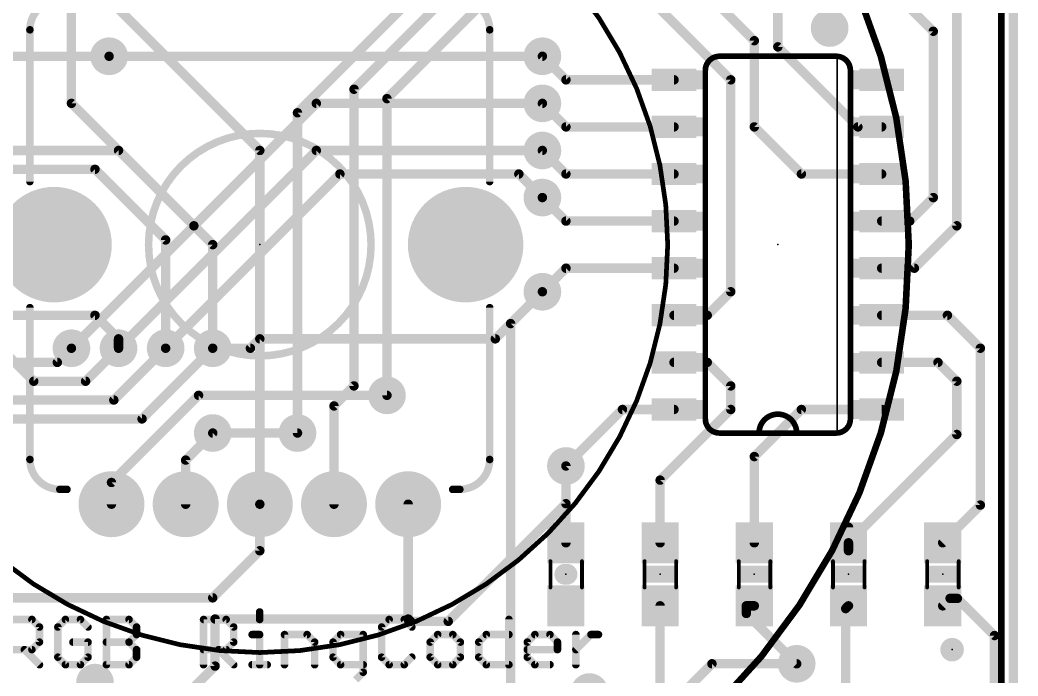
# Model space of a CAD drawing. Extents: x -24 to 84, y -14 to 41.
# Drawn here: x 13.85 to 40.77, y 4.88 to 22.57 of the extents above; entities that cross this region are included whole.
import ezdxf

# ---------------------------------------------------------------- set-up
doc = ezdxf.new("R2010")
doc.units = 0
for name, color, linetype in [('1', 12, 'CONTINUOUS'), ('16', 132, 'CONTINUOUS'), ('17', 110, 'CONTINUOUS'), ('18', 110, 'CONTINUOUS'), ('20', 53, 'CONTINUOUS'), ('21', 41, 'CONTINUOUS'), ('22', 40, 'CONTINUOUS'), ('23', 53, 'CONTINUOUS'), ('24', 53, 'CONTINUOUS'), ('51', 53, 'CONTINUOUS')]:
    doc.layers.add(name, color=color, linetype=linetype)

# ---------------------------------------------------------------- blocks, each defined once
blk = doc.blocks.new('RECT')
blk.add_solid([(-0.5, -0.5), (0.5, -0.5), (-0.5, 0.5), (0.5, 0.5)])
blk = doc.blocks.new('PIE')
at = {"const_width": 0.5}
blk.add_lwpolyline([(0, -0.25, 1), (0, 0.25, 1), (0, -0.25)], format="xyb", dxfattribs=at)
blk = doc.blocks.new('ROUNDP')
at = {"const_width": 0.5}
blk.add_lwpolyline([(0, -0.25, 1), (0, 0.25, 1), (0, -0.25)], format="xyb", dxfattribs=at)
blk = doc.blocks.new('ROUNDV')
at = {"const_width": 0.5}
blk.add_lwpolyline([(0, -0.25, 1), (0, 0.25, 1), (0, -0.25)], format="xyb", dxfattribs=at)

msp = doc.modelspace()

# ---------------------------------------------------------------- linework, layer by layer
at = {"layer": '1', "const_width": 0.254}
for points in [[(40.64, 0), (40.64, 40.64)], [(23.749, 20.447), (27.94, 24.638)], [(29.337, 24.638), (33.02, 20.955)], [(33.655, 22.01), (31.115, 24.55)], [(38.481, 22.264), (36.195, 24.55)], [(39.116, 17.018), (39.116, 24.169)], [(34.29, 21.844), (34.29, 23.915)], [(22.86, 20.701), (25.4, 23.241)], [(20.32, 19.05), (16.51, 22.86)], [(21.336, 20.066), (24.257, 22.987)], [(38.481, 17.78), (38.481, 22.264)], [(33.655, 19.685), (33.655, 22.01)], [(36.449, 19.685), (34.29, 21.844)], [(13.081, 21.59), (16.256, 21.59)], [(27.94, 21.59), (28.575, 20.955)], [(28.575, 20.955), (31.49, 20.955)], [(33.02, 20.955), (33.02, 15.24)], [(22.86, 12.7), (22.86, 20.701)], [(23.749, 12.446), (23.749, 20.447)], [(21.336, 11.43), (21.336, 20.066)], [(27.94, 20.32), (28.575, 19.685)], [(28.575, 19.685), (31.49, 19.685)], [(33.655, 19.685), (34.925, 18.415)], [(37.09, 19.685), (36.449, 19.685)], [(11.811, 19.05), (16.51, 19.05)], [(16.51, 19.05), (19.05, 16.51)], [(20.32, 9.51), (20.32, 19.05)], [(27.94, 19.05), (28.575, 18.415)], [(12.7, 18.542), (15.875, 18.542)], [(15.875, 18.542), (17.78, 16.637)], [(28.575, 18.415), (31.49, 18.415)], [(34.925, 18.415), (37.09, 18.415)], [(27.94, 17.78), (28.575, 17.145)], [(37.846, 17.145), (38.481, 17.78)], [(28.575, 17.145), (31.49, 17.145)], [(37.09, 17.145), (37.846, 17.145)], [(37.973, 15.875), (39.116, 17.018)], [(17.78, 16.637), (17.78, 13.716)], [(19.05, 16.51), (19.05, 13.716)], [(27.94, 15.24), (28.575, 15.875)], [(28.575, 15.875), (31.49, 15.875)], [(37.09, 15.875), (37.973, 15.875)], [(27.0819, 14.3819), (27.94, 15.24)], [(32.385, 14.605), (33.02, 15.24)], [(9.15, 14.605), (15.875, 14.605)], [(15.875, 14.605), (16.51, 13.97)], [(31.49, 14.605), (32.385, 14.605)], [(38.862, 14.605), (37.09, 14.605)], [(38.862, 14.605), (39.751, 13.716)], [(27.0819, 2.54), (27.0819, 14.3819)], [(16.51, 13.97), (16.51, 13.716)], [(14.859, 13.335), (15.24, 13.716)], [(39.751, 13.716), (39.751, 9.486)], [(11.43, 13.335), (14.859, 13.335)], [(32.385, 13.335), (31.49, 13.335)], [(33.02, 12.7), (32.385, 13.335)], [(38.608, 13.335), (37.09, 13.335)], [(38.608, 13.335), (39.116, 12.827)], [(39.116, 12.827), (39.116, 11.391)], [(22.32, 12.16), (22.86, 12.7)], [(33.02, 12.065), (33.02, 12.7)], [(22.32, 9.51), (22.32, 12.16)], [(30.099, 12.065), (28.575, 10.541)], [(31.49, 12.065), (30.099, 12.065)], [(31.115, 10.16), (33.02, 12.065)], [(34.925, 12.065), (33.655, 10.795)], [(37.09, 12.065), (34.925, 12.065)], [(18.32, 10.7), (19.05, 11.43)], [(39.116, 11.391), (36.195, 8.47)], [(18.32, 9.51), (18.32, 10.7)], [(33.655, 10.795), (33.655, 8.47)], [(28.575, 10.541), (28.575, 8.47)], [(31.115, 8.47), (31.115, 10.16)], [(20.32, 9.51), (20.32, 8.255)], [(39.751, 9.486), (38.735, 8.47)], [(36.195, 8.89), (36.195, 8.47)], [(20.32, 8.255), (19.05, 6.985)], [(36.195, 8.47), (36.195, 8.255)], [(19.05, 6.985), (12.915, 6.985)], [(38.935, 6.97), (38.735, 6.77)], [(39.131, 6.97), (38.935, 6.97)], [(40.132, 5.969), (39.131, 6.97)], [(31.115, 4.445), (31.115, 6.77)], [(33.655, 6.77), (33.44, 6.77)], [(33.44, 6.77), (33.44, 6.565)], [(36.12, 6.695), (36.195, 6.77)], [(36.12, 3.76), (36.12, 6.695)], [(33.44, 6.565), (34.798, 5.207)], [(40.132, 2.286), (40.132, 5.969)]]:
    msp.add_lwpolyline(points, dxfattribs=at)
at = {"layer": '1', "const_width": 0.127}
for points in [[(38.5445, 22.264, 1), (38.4175, 22.264)], [(38.4361, 22.2191, 1), (38.5259, 22.3089)], [(33.7185, 22.01, 1), (33.5915, 22.01)], [(33.6101, 21.9651, 1), (33.6999, 22.0549)], [(34.3349, 21.8889, 1), (34.2451, 21.7991)], [(34.2265, 21.844, 1), (34.3535, 21.844)], [(16.256, 21.5265, 1), (16.256, 21.6535)], [(27.9849, 21.6349, 1), (27.8951, 21.5451)], [(28.575, 21.0185, 1), (28.575, 20.8915)], [(28.5301, 20.9101, 1), (28.6199, 20.9999)], [(31.49, 20.8915, 1), (31.49, 21.0185)], [(33.0835, 20.955, 1), (32.9565, 20.955)], [(32.9751, 20.9101, 1), (33.0649, 20.9999)], [(22.9235, 20.701, 1), (22.7965, 20.701)], [(22.8151, 20.7459, 1), (22.9049, 20.6561)], [(23.8125, 20.447, 1), (23.6855, 20.447)], [(23.7041, 20.4919, 1), (23.7939, 20.4021)], [(21.3995, 20.066, 1), (21.2725, 20.066)], [(27.9849, 20.3649, 1), (27.8951, 20.2751)], [(21.2911, 20.1109, 1), (21.3809, 20.0211)], [(28.575, 19.7485, 1), (28.575, 19.6215)], [(28.5301, 19.6401, 1), (28.6199, 19.7299)], [(31.49, 19.6215, 1), (31.49, 19.7485)], [(33.6999, 19.7299, 1), (33.6101, 19.6401)], [(33.5915, 19.685, 1), (33.7185, 19.685)], [(36.449, 19.7485, 1), (36.449, 19.6215)], [(36.4041, 19.6401, 1), (36.4939, 19.7299)], [(37.09, 19.6215, 1), (37.09, 19.7485)], [(16.5549, 19.0949, 1), (16.4651, 19.0051)], [(16.51, 18.9865, 1), (16.51, 19.1135)], [(20.3835, 19.05, 1), (20.2565, 19.05)], [(20.2751, 19.0051, 1), (20.3649, 19.0949)], [(27.9849, 19.0949, 1), (27.8951, 19.0051)], [(15.9199, 18.5869, 1), (15.8301, 18.4971)], [(15.875, 18.4785, 1), (15.875, 18.6055)], [(28.575, 18.4785, 1), (28.575, 18.3515)], [(28.5301, 18.3701, 1), (28.6199, 18.4599)], [(31.49, 18.3515, 1), (31.49, 18.4785)], [(34.925, 18.4785, 1), (34.925, 18.3515)], [(34.8801, 18.3701, 1), (34.9699, 18.4599)], [(37.09, 18.3515, 1), (37.09, 18.4785)], [(27.9849, 17.8249, 1), (27.8951, 17.7351)], [(38.4175, 17.78, 1), (38.5445, 17.78)], [(38.5259, 17.7351, 1), (38.4361, 17.8249)], [(28.575, 17.2085, 1), (28.575, 17.0815)], [(28.5301, 17.1001, 1), (28.6199, 17.1899)], [(31.49, 17.0815, 1), (31.49, 17.2085)], [(37.09, 17.2085, 1), (37.09, 17.0815)], [(37.8011, 17.1899, 1), (37.8909, 17.1001)], [(37.846, 17.0815, 1), (37.846, 17.2085)], [(39.0525, 17.018, 1), (39.1795, 17.018)], [(39.1609, 16.9731, 1), (39.0711, 17.0629)], [(17.8435, 16.637, 1), (17.7165, 16.637)], [(17.7351, 16.5921, 1), (17.8249, 16.6819)], [(19.1135, 16.51, 1), (18.9865, 16.51)], [(19.0051, 16.4651, 1), (19.0949, 16.5549)], [(28.575, 15.9385, 1), (28.575, 15.8115)], [(28.6199, 15.8301, 1), (28.5301, 15.9199)], [(31.49, 15.8115, 1), (31.49, 15.9385)], [(37.09, 15.9385, 1), (37.09, 15.8115)], [(37.9281, 15.9199, 1), (38.0179, 15.8301)], [(37.973, 15.8115, 1), (37.973, 15.9385)], [(27.8951, 15.2849, 1), (27.9849, 15.1951)], [(27.9849, 15.1951, 1), (27.8951, 15.2849)], [(33.0649, 15.1951, 1), (32.9751, 15.2849)], [(32.9565, 15.24, 1), (33.0835, 15.24)], [(15.9199, 14.6499, 1), (15.8301, 14.5601)], [(15.875, 14.5415, 1), (15.875, 14.6685)], [(31.49, 14.6685, 1), (31.49, 14.5415)], [(32.3401, 14.6499, 1), (32.4299, 14.5601)], [(32.385, 14.5415, 1), (32.385, 14.6685)], [(37.09, 14.6685, 1), (37.09, 14.5415)], [(38.9069, 14.6499, 1), (38.8171, 14.5601)], [(38.862, 14.5415, 1), (38.862, 14.6685)], [(27.1454, 14.3819, 1), (27.0184, 14.3819)], [(27.037, 14.4268, 1), (27.1268, 14.337)], [(16.5735, 13.97, 1), (16.4465, 13.97)], [(16.4651, 13.9251, 1), (16.5549, 14.0149)], [(15.2849, 13.6711, 1), (15.1951, 13.7609)], [(16.4465, 13.716, 1), (16.5735, 13.716)], [(17.7165, 13.716, 1), (17.8435, 13.716)], [(18.9865, 13.716, 1), (19.1135, 13.716)], [(39.8145, 13.716, 1), (39.6875, 13.716)], [(39.7061, 13.6711, 1), (39.7959, 13.7609)], [(14.859, 13.2715, 1), (14.859, 13.3985)], [(31.49, 13.3985, 1), (31.49, 13.2715)], [(32.4299, 13.3799, 1), (32.3401, 13.2901)], [(32.385, 13.2715, 1), (32.385, 13.3985)], [(37.09, 13.3985, 1), (37.09, 13.2715)], [(38.6529, 13.3799, 1), (38.5631, 13.2901)], [(38.608, 13.2715, 1), (38.608, 13.3985)], [(14.8141, 13.3799, 1), (14.9039, 13.2901)], [(39.1795, 12.827, 1), (39.0525, 12.827)], [(39.0711, 12.7821, 1), (39.1609, 12.8719)], [(22.7965, 12.7, 1), (22.9235, 12.7)], [(22.9049, 12.6551, 1), (22.8151, 12.7449)], [(33.0835, 12.7, 1), (32.9565, 12.7)], [(32.9751, 12.6551, 1), (33.0649, 12.7449)], [(23.6855, 12.446, 1), (23.8125, 12.446)], [(22.3835, 12.16, 1), (22.2565, 12.16)], [(22.2751, 12.2049, 1), (22.3649, 12.1151)], [(30.099, 12.1285, 1), (30.099, 12.0015)], [(30.1439, 12.0201, 1), (30.0541, 12.1099)], [(31.49, 12.0015, 1), (31.49, 12.1285)], [(32.9565, 12.065, 1), (33.0835, 12.065)], [(33.0649, 12.0201, 1), (32.9751, 12.1099)], [(34.925, 12.1285, 1), (34.925, 12.0015)], [(34.9699, 12.0201, 1), (34.8801, 12.1099)], [(37.09, 12.0015, 1), (37.09, 12.1285)], [(19.0949, 11.3851, 1), (19.0051, 11.4749)], [(21.2725, 11.43, 1), (21.3995, 11.43)], [(39.0525, 11.391, 1), (39.1795, 11.391)], [(39.1609, 11.3461, 1), (39.0711, 11.4359)], [(18.3835, 10.7, 1), (18.2565, 10.7)], [(18.2751, 10.7449, 1), (18.3649, 10.6551)], [(33.7185, 10.795, 1), (33.5915, 10.795)], [(33.6101, 10.8399, 1), (33.6999, 10.7501)], [(28.6385, 10.541, 1), (28.5115, 10.541)], [(28.5301, 10.5859, 1), (28.6199, 10.4961)], [(31.1785, 10.16, 1), (31.0515, 10.16)], [(31.0701, 10.2049, 1), (31.1599, 10.1151)], [(18.2565, 9.51, 1), (18.3835, 9.51)], [(20.3835, 9.51, 1), (20.2565, 9.51)], [(20.2565, 9.51, 1), (20.3835, 9.51)], [(22.2565, 9.51, 1), (22.3835, 9.51)], [(39.6875, 9.486, 1), (39.8145, 9.486)], [(39.7959, 9.4411, 1), (39.7061, 9.5309)], [(36.2585, 8.89, 1), (36.1315, 8.89)], [(20.3649, 8.2101, 1), (20.2751, 8.2999)], [(28.5115, 8.47, 1), (28.6385, 8.47)], [(31.0515, 8.47, 1), (31.1785, 8.47)], [(33.5915, 8.47, 1), (33.7185, 8.47)], [(36.2585, 8.47, 1), (36.1315, 8.47)], [(36.1501, 8.5149, 1), (36.2399, 8.4251)], [(36.1315, 8.47, 1), (36.2585, 8.47)], [(38.6901, 8.5149, 1), (38.7799, 8.4251)], [(20.2565, 8.255, 1), (20.3835, 8.255)], [(36.1315, 8.255, 1), (36.2585, 8.255)], [(19.0051, 7.0299, 1), (19.0949, 6.9401)], [(19.05, 6.9215, 1), (19.05, 7.0485)], [(38.935, 7.0335, 1), (38.935, 6.9065)], [(38.9799, 6.9251, 1), (38.8901, 7.0149)], [(39.1759, 7.0149, 1), (39.0861, 6.9251)], [(39.131, 6.9065, 1), (39.131, 7.0335)], [(31.1785, 6.77, 1), (31.0515, 6.77)], [(33.44, 6.8335, 1), (33.44, 6.7065)], [(33.5035, 6.77, 1), (33.3765, 6.77)], [(33.655, 6.7065, 1), (33.655, 6.8335)], [(36.1835, 6.695, 1), (36.0565, 6.695)], [(36.0751, 6.7399, 1), (36.1649, 6.6501)], [(36.2399, 6.7251, 1), (36.1501, 6.8149)], [(38.6901, 6.8149, 1), (38.7799, 6.7251)], [(33.4849, 6.6099, 1), (33.3951, 6.5201)], [(33.3765, 6.565, 1), (33.5035, 6.565)], [(40.1955, 5.969, 1), (40.0685, 5.969)], [(40.0871, 5.9241, 1), (40.1769, 6.0139)], [(34.7531, 5.1621, 1), (34.8429, 5.2519)]]:
    msp.add_lwpolyline(points, format="xyb", dxfattribs=at)
at = {"layer": '16', "const_width": 0.254}
for points in [[(40.64, 0), (40.64, 40.64)], [(15.24, 20.32), (15.24, 39.37)], [(16.256, 21.59), (27.94, 21.59)], [(18.542, 17.018), (15.24, 20.32)], [(18.542, 17.018), (21.844, 20.32)], [(21.844, 20.32), (27.94, 20.32)], [(16.51, 13.716), (21.844, 19.05)], [(21.844, 19.05), (27.94, 19.05)], [(17.78, 13.716), (22.479, 18.415)], [(22.479, 18.415), (27.305, 18.415)], [(27.305, 18.415), (27.94, 17.78)], [(15.24, 13.716), (18.542, 17.018)], [(26.67, 13.97), (27.94, 15.24)], [(12.7, 14.351), (14.224, 12.827)], [(20.066, 13.716), (20.32, 13.97)], [(20.32, 13.97), (26.67, 13.97)], [(16.51, 13.716), (15.621, 12.827)], [(17.78, 13.716), (16.383, 12.319)], [(19.05, 13.716), (17.145, 11.811)], [(19.05, 13.716), (20.066, 13.716)], [(14.224, 12.827), (15.621, 12.827)], [(13.335, 12.319), (16.383, 12.319)], [(16.32, 10.097), (18.669, 12.446)], [(18.669, 12.446), (23.749, 12.446)], [(17.145, 11.811), (12.827, 11.811)], [(19.05, 11.43), (21.336, 11.43)], [(28.575, 9.525), (28.575, 10.541)], [(16.32, 9.51), (16.32, 10.097)], [(24.32, 6.414), (24.32, 9.51)], [(25.4, 6.35), (28.575, 9.525)], [(24.32, 6.414), (19.114, 6.414)], [(19.114, 6.414), (19.114, 5.144)], [(24.384, 6.35), (24.32, 6.414)], [(24.384, 6.35), (25.4, 6.35)], [(19.114, 5.144), (17.78, 3.81)], [(32.512, 5.207), (31.75, 4.445)], [(34.798, 5.207), (32.512, 5.207)]]:
    msp.add_lwpolyline(points, dxfattribs=at)
at = {"layer": '16', "const_width": 0.127}
for points in [[(16.256, 21.6535, 1), (16.256, 21.5265)], [(27.94, 21.5265, 1), (27.94, 21.6535)], [(15.2849, 20.3649, 1), (15.1951, 20.2751)], [(15.1765, 20.32, 1), (15.3035, 20.32)], [(21.844, 20.3835, 1), (21.844, 20.2565)], [(21.8889, 20.2751, 1), (21.7991, 20.3649)], [(27.94, 20.2565, 1), (27.94, 20.3835)], [(21.844, 19.1135, 1), (21.844, 18.9865)], [(21.8889, 19.0051, 1), (21.7991, 19.0949)], [(27.94, 18.9865, 1), (27.94, 19.1135)], [(22.479, 18.4785, 1), (22.479, 18.3515)], [(22.5239, 18.3701, 1), (22.4341, 18.4599)], [(27.3499, 18.4599, 1), (27.2601, 18.3701)], [(27.305, 18.3515, 1), (27.305, 18.4785)], [(27.8951, 17.7351, 1), (27.9849, 17.8249)], [(18.4971, 17.0629, 1), (18.5869, 16.9731)], [(18.5869, 16.9731, 1), (18.4971, 17.0629)], [(18.4971, 16.9731, 1), (18.5869, 17.0629)], [(27.9849, 15.1951, 1), (27.8951, 15.2849)], [(20.32, 14.0335, 1), (20.32, 13.9065)], [(20.3649, 13.9251, 1), (20.2751, 14.0149)], [(26.6251, 14.0149, 1), (26.7149, 13.9251)], [(26.67, 13.9065, 1), (26.67, 14.0335)], [(15.1951, 13.7609, 1), (15.2849, 13.6711)], [(16.4651, 13.7609, 1), (16.5549, 13.6711)], [(16.5549, 13.6711, 1), (16.4651, 13.7609)], [(17.7351, 13.7609, 1), (17.8249, 13.6711)], [(17.8249, 13.6711, 1), (17.7351, 13.7609)], [(19.05, 13.7795, 1), (19.05, 13.6525)], [(19.0949, 13.6711, 1), (19.0051, 13.7609)], [(20.0211, 13.7609, 1), (20.1109, 13.6711)], [(20.066, 13.6525, 1), (20.066, 13.7795)], [(14.224, 12.8905, 1), (14.224, 12.7635)], [(14.1791, 12.7821, 1), (14.2689, 12.8719)], [(15.5761, 12.8719, 1), (15.6659, 12.7821)], [(15.621, 12.7635, 1), (15.621, 12.8905)], [(16.3381, 12.3639, 1), (16.4279, 12.2741)], [(16.383, 12.2555, 1), (16.383, 12.3825)], [(18.669, 12.5095, 1), (18.669, 12.3825)], [(18.7139, 12.4011, 1), (18.6241, 12.4909)], [(23.749, 12.3825, 1), (23.749, 12.5095)], [(17.1001, 11.8559, 1), (17.1899, 11.7661)], [(17.145, 11.7475, 1), (17.145, 11.8745)], [(19.05, 11.4935, 1), (19.05, 11.3665)], [(21.336, 11.3665, 1), (21.336, 11.4935)], [(28.6385, 10.541, 1), (28.5115, 10.541)], [(16.3835, 10.097, 1), (16.2565, 10.097)], [(16.2751, 10.1419, 1), (16.3649, 10.0521)], [(16.2565, 9.51, 1), (16.3835, 9.51)], [(24.3835, 9.51, 1), (24.2565, 9.51)], [(28.5115, 9.525, 1), (28.6385, 9.525)], [(28.6199, 9.4801, 1), (28.5301, 9.5699)], [(19.114, 6.4775, 1), (19.114, 6.3505)], [(19.1775, 6.414, 1), (19.0505, 6.414)], [(24.3649, 6.4589, 1), (24.2751, 6.3691)], [(24.2565, 6.414, 1), (24.3835, 6.414)], [(24.32, 6.3505, 1), (24.32, 6.4775)], [(24.384, 6.4135, 1), (24.384, 6.2865)], [(25.4, 6.2865, 1), (25.4, 6.4135)], [(24.3391, 6.3051, 1), (24.4289, 6.3949)], [(25.3551, 6.3949, 1), (25.4449, 6.3051)], [(19.0505, 5.144, 1), (19.1775, 5.144)], [(19.1589, 5.0991, 1), (19.0691, 5.1889)], [(32.512, 5.2705, 1), (32.512, 5.1435)], [(32.5569, 5.1621, 1), (32.4671, 5.2519)], [(34.798, 5.1435, 1), (34.798, 5.2705)]]:
    msp.add_lwpolyline(points, format="xyb", dxfattribs=at)
at = {"layer": '20', "const_width": 0.2032}
msp.add_lwpolyline([(40.64, 0), (40.64, 40.64)], dxfattribs=at)
at = {"layer": '21'}
for points, const_width in [([(32.7152, 21.59, 0.4142), (32.3342, 21.209)], 0.1524), ([(32.7152, 21.6281, 1), (32.7152, 21.5519)], 0.0762), ([(32.7152, 21.5519, 1), (32.7152, 21.6281)], 0.0762), ([(36.2458, 21.209, 0.4142), (35.8648, 21.59)], 0.1524), ([(35.8648, 21.6281, 1), (35.8648, 21.5519)], 0.0762), ([(35.8648, 21.5519, 1), (35.8648, 21.6281)], 0.0762), ([(35.9029, 21.59, 1), (35.8775, 21.59)], 0.0254), ([(32.3723, 21.209, 1), (32.2961, 21.209)], 0.0762), ([(36.2839, 21.209, 1), (36.2077, 21.209)], 0.0762), ([(32.2961, 21.209, 1), (32.3723, 21.209)], 0.0762), ([(36.2077, 21.209, 1), (36.2839, 21.209)], 0.0762), ([(32.3342, 11.811, 0.4142), (32.7152, 11.43)], 0.1524), ([(32.3723, 11.811, 1), (32.2961, 11.811)], 0.0762), ([(32.2961, 11.811, 1), (32.3723, 11.811)], 0.0762), ([(34.798, 11.43, 1), (33.782, 11.43)], 0.1524), ([(35.8648, 11.43, 0.4142), (36.2458, 11.811)], 0.1524), ([(36.2839, 11.811, 1), (36.2077, 11.811)], 0.0762), ([(36.2077, 11.811, 1), (36.2839, 11.811)], 0.0762), ([(32.7152, 11.4681, 1), (32.7152, 11.3919)], 0.0762), ([(32.7152, 11.3919, 1), (32.7152, 11.4681)], 0.0762), ([(33.782, 11.4681, 1), (33.782, 11.3919)], 0.0762), ([(33.7439, 11.43, 1), (33.8201, 11.43)], 0.0762), ([(33.782, 11.3919, 1), (33.782, 11.4681)], 0.0762), ([(34.798, 11.4681, 1), (34.798, 11.3919)], 0.0762), ([(34.7599, 11.43, 1), (34.8361, 11.43)], 0.0762), ([(34.798, 11.3919, 1), (34.798, 11.4681)], 0.0762), ([(35.8648, 11.4681, 1), (35.8648, 11.3919)], 0.0762), ([(35.8648, 11.3919, 1), (35.8648, 11.4681)], 0.0762), ([(35.8775, 11.43, 1), (35.9029, 11.43)], 0.0254), ([(28.5445, 7.7597, 1), (28.5445, 7.4803)], 0.2794), ([(28.6055, 7.4803, 1), (28.6055, 7.7597)], 0.2794), ([(14.2096, 6.4378, 1), (14.1378, 6.3659)], 0.1016), ([(14.1737, 6.351, 1), (14.1737, 6.4526)], 0.1016), ([(15.0767, 6.4526, 1), (15.0767, 6.351)], 0.1016), ([(15.1126, 6.3659, 1), (15.0408, 6.4378)], 0.1016), ([(15.5194, 6.4378, 1), (15.4475, 6.3659)], 0.1016), ([(15.4834, 6.351, 1), (15.4834, 6.4526)], 0.1016), ([(16.2339, 6.4018, 1), (16.1323, 6.4018)], 0.1016), ([(16.1831, 6.4526, 1), (16.1831, 6.351)], 0.1016), ([(16.8291, 6.4378, 1), (16.7572, 6.3659)], 0.1016), ([(16.7932, 6.351, 1), (16.7932, 6.4526)], 0.1016), ([(18.8533, 6.4018, 1), (18.7517, 6.4018)], 0.1016), ([(18.8025, 6.4526, 1), (18.8025, 6.351)], 0.1016), ([(19.4485, 6.4378, 1), (19.3767, 6.3659)], 0.1016), ([(19.4126, 6.351, 1), (19.4126, 6.4526)], 0.1016), ([(20.3664, 6.6052, 1), (20.2648, 6.6052)], 0.1016), ([(23.8082, 6.4526, 1), (23.8082, 6.351)], 0.1016), ([(23.8441, 6.3659, 1), (23.7723, 6.4378)], 0.1016), ([(24.2509, 6.4378, 1), (24.179, 6.3659)], 0.1016), ([(24.2149, 6.351, 1), (24.2149, 6.4526)], 0.1016), ([(27.0886, 6.4018, 1), (26.987, 6.4018)], 0.1016), ([(14.4279, 6.1985, 1), (14.3263, 6.1985)], 0.1016), ([(14.3412, 6.1625, 1), (14.413, 6.2344)], 0.1016), ([(14.9241, 6.1985, 1), (14.8225, 6.1985)], 0.1016), ([(14.8374, 6.2344, 1), (14.9092, 6.1625)], 0.1016), ([(15.6509, 6.1625, 1), (15.7227, 6.2344)], 0.1016), ([(17.0473, 6.1985, 1), (16.9457, 6.1985)], 0.1016), ([(16.9606, 6.1625, 1), (17.0325, 6.2344)], 0.1016), ([(19.6668, 6.1985, 1), (19.5652, 6.1985)], 0.1016), ([(19.5801, 6.1625, 1), (19.6519, 6.2344)], 0.1016), ([(20.2648, 6.4018, 1), (20.3664, 6.4018)], 0.1016), ([(23.6556, 6.1985, 1), (23.554, 6.1985)], 0.1016), ([(23.5689, 6.2344, 1), (23.6407, 6.1625)], 0.1016), ([(24.3824, 6.1625, 1), (24.4542, 6.2344)], 0.1016), ([(16.9457, 5.9951, 1), (17.0473, 5.9951)], 0.1016), ([(17.0325, 5.9592, 1), (16.9606, 6.031)], 0.1016), ([(20.1122, 6.0459, 1), (20.1122, 5.9443)], 0.1016), ([(20.3664, 5.9951, 1), (20.2648, 5.9951)], 0.1016), ([(20.3156, 5.9443, 1), (20.3156, 6.0459)], 0.1016), ([(21.0362, 5.9951, 1), (20.9346, 5.9951)], 0.1016), ([(20.9854, 6.0459, 1), (20.9854, 5.9443)], 0.1016), ([(21.6314, 6.031, 1), (21.5596, 5.9592)], 0.1016), ([(21.5955, 5.9443, 1), (21.5955, 6.0459)], 0.1016), ([(22.4985, 6.0459, 1), (22.4985, 5.9443)], 0.1016), ([(22.5344, 5.9592, 1), (22.4626, 6.031)], 0.1016), ([(23.1594, 5.9951, 1), (23.0578, 5.9951)], 0.1016), ([(23.1086, 5.9443, 1), (23.1086, 6.0459)], 0.1016), ([(25.1179, 6.0459, 1), (25.1179, 5.9443)], 0.1016), ([(25.1538, 5.9592, 1), (25.082, 6.031)], 0.1016), ([(25.5606, 6.031, 1), (25.4887, 5.9592)], 0.1016), ([(25.5247, 5.9443, 1), (25.5247, 6.0459)], 0.1016), ([(26.4276, 6.0459, 1), (26.4276, 5.9443)], 0.1016), ([(26.4636, 5.9592, 1), (26.3917, 6.031)], 0.1016), ([(27.0378, 5.9443, 1), (27.0378, 6.0459)], 0.1016), ([(27.7374, 6.0459, 1), (27.7374, 5.9443)], 0.1016), ([(27.7733, 5.9592, 1), (27.7015, 6.031)], 0.1016), ([(28.18, 6.031, 1), (28.1082, 5.9592)], 0.1016), ([(28.1441, 5.9443, 1), (28.1441, 6.0459)], 0.1016), ([(28.8945, 5.9951, 1), (28.7929, 5.9951)], 0.1016), ([(29.2505, 6.0459, 1), (29.2505, 5.9443)], 0.1016), ([(29.2864, 5.9592, 1), (29.2146, 6.031)], 0.1016), ([(29.4538, 5.9443, 1), (29.4538, 6.0459)], 0.1016), ([(14.0063, 5.6243, 1), (13.9344, 5.5524)], 0.1016), ([(14.1378, 5.6243, 1), (14.2096, 5.5524)], 0.1016), ([(14.1737, 5.5375, 1), (14.1737, 5.6391)], 0.1016), ([(14.3263, 5.7917, 1), (14.4279, 5.7917)], 0.1016), ([(14.413, 5.7558, 1), (14.3412, 5.8276)], 0.1016), ([(15.2801, 5.8425, 1), (15.2801, 5.7409)], 0.1016), ([(15.7376, 5.7917, 1), (15.636, 5.7917)], 0.1016), ([(15.6868, 5.7409, 1), (15.6868, 5.8425)], 0.1016), ([(16.1831, 5.8425, 1), (16.1831, 5.7409)], 0.1016), ([(16.8291, 5.8276, 1), (16.7572, 5.7558)], 0.1016), ([(16.7572, 5.8276, 1), (16.8291, 5.7558)], 0.1016), ([(16.7932, 5.7409, 1), (16.7932, 5.8425)], 0.1016), ([(17.0473, 5.5883, 1), (16.9457, 5.5883)], 0.1016), ([(16.9606, 5.5524, 1), (17.0325, 5.6243)], 0.1016), ([(18.8025, 5.6391, 1), (18.8025, 5.5375)], 0.1016), ([(19.2452, 5.6243, 1), (19.1733, 5.5524)], 0.1016), ([(19.3767, 5.6243, 1), (19.4485, 5.5524)], 0.1016), ([(19.4126, 5.5375, 1), (19.4126, 5.6391)], 0.1016), ([(19.5652, 5.7917, 1), (19.6668, 5.7917)], 0.1016), ([(19.6519, 5.7558, 1), (19.5801, 5.8276)], 0.1016), ([(21.8497, 5.7917, 1), (21.7481, 5.7917)], 0.1016), ([(21.7629, 5.7558, 1), (21.8348, 5.8276)], 0.1016), ([(22.3459, 5.7917, 1), (22.2443, 5.7917)], 0.1016), ([(22.2592, 5.8276, 1), (22.331, 5.7558)], 0.1016), ([(24.8786, 5.8276, 1), (24.9505, 5.7558)], 0.1016), ([(24.9654, 5.7917, 1), (24.8638, 5.7917)], 0.1016), ([(25.7788, 5.7917, 1), (25.6772, 5.7917)], 0.1016), ([(25.6921, 5.7558, 1), (25.764, 5.8276)], 0.1016), ([(26.2751, 5.7917, 1), (26.1735, 5.7917)], 0.1016), ([(26.1884, 5.8276, 1), (26.2602, 5.7558)], 0.1016), ([(27.5848, 5.7917, 1), (27.4832, 5.7917)], 0.1016), ([(27.4981, 5.8276, 1), (27.5699, 5.7558)], 0.1016), ([(27.534, 5.6391, 1), (27.534, 5.5375)], 0.1016), ([(28.3983, 5.7917, 1), (28.2967, 5.7917)], 0.1016), ([(28.3116, 5.7558, 1), (28.3834, 5.8276)], 0.1016), ([(28.3475, 5.5375, 1), (28.3475, 5.6391)], 0.1016), ([(28.8078, 5.6243, 1), (28.8796, 5.5524)], 0.1016), ([(14.9092, 5.4209, 1), (14.8374, 5.3491)], 0.1016), ([(14.8225, 5.385, 1), (14.9241, 5.385)], 0.1016), ([(15.636, 5.385, 1), (15.7376, 5.385)], 0.1016), ([(15.7227, 5.3491, 1), (15.6509, 5.4209)], 0.1016), ([(16.9457, 5.385, 1), (17.0473, 5.385)], 0.1016), ([(17.0325, 5.3491, 1), (16.9606, 5.4209)], 0.1016), ([(22.331, 5.4209, 1), (22.2592, 5.3491)], 0.1016), ([(22.2443, 5.385, 1), (22.3459, 5.385)], 0.1016), ([(23.6407, 5.4209, 1), (23.5689, 5.3491)], 0.1016), ([(23.554, 5.385, 1), (23.6556, 5.385)], 0.1016), ([(24.4542, 5.3491, 1), (24.3824, 5.4209)], 0.1016), ([(24.9505, 5.4209, 1), (24.8786, 5.3491)], 0.1016), ([(24.8638, 5.385, 1), (24.9654, 5.385)], 0.1016), ([(25.6772, 5.385, 1), (25.7788, 5.385)], 0.1016), ([(25.764, 5.3491, 1), (25.6921, 5.4209)], 0.1016), ([(26.2602, 5.4209, 1), (26.1884, 5.3491)], 0.1016), ([(26.1735, 5.385, 1), (26.2751, 5.385)], 0.1016), ([(27.5699, 5.4209, 1), (27.4981, 5.3491)], 0.1016), ([(27.4832, 5.385, 1), (27.5848, 5.385)], 0.1016), ([(28.2967, 5.5883, 1), (28.3983, 5.5883)], 0.1016), ([(14.3412, 5.1457, 1), (14.413, 5.2175)], 0.1016), ([(15.0767, 5.2324, 1), (15.0767, 5.1308)], 0.1016), ([(15.0408, 5.1457, 1), (15.1126, 5.2175)], 0.1016), ([(15.4475, 5.2175, 1), (15.5194, 5.1457)], 0.1016), ([(15.4834, 5.1308, 1), (15.4834, 5.2324)], 0.1016), ([(16.1831, 5.2324, 1), (16.1831, 5.1308)], 0.1016), ([(16.1323, 5.1816, 1), (16.2339, 5.1816)], 0.1016), ([(16.7572, 5.2175, 1), (16.8291, 5.1457)], 0.1016), ([(16.7932, 5.1308, 1), (16.7932, 5.2324)], 0.1016), ([(18.7517, 5.1816, 1), (18.8533, 5.1816)], 0.1016), ([(19.5801, 5.1457, 1), (19.6519, 5.2175)], 0.1016), ([(20.1122, 5.2324, 1), (20.1122, 5.1308)], 0.1016), ([(20.2648, 5.1816, 1), (20.3664, 5.1816)], 0.1016), ([(20.519, 5.1308, 1), (20.519, 5.2324)], 0.1016), ([(20.9346, 5.1816, 1), (21.0362, 5.1816)], 0.1016), ([(21.7481, 5.1816, 1), (21.8497, 5.1816)], 0.1016), ([(22.4985, 5.2324, 1), (22.4985, 5.1308)], 0.1016), ([(22.4626, 5.1457, 1), (22.5344, 5.2175)], 0.1016), ([(23.1086, 5.1308, 1), (23.1086, 5.2324)], 0.1016), ([(23.8082, 5.2324, 1), (23.8082, 5.1308)], 0.1016), ([(23.7723, 5.1457, 1), (23.8441, 5.2175)], 0.1016), ([(24.179, 5.2175, 1), (24.2509, 5.1457)], 0.1016), ([(24.2149, 5.1308, 1), (24.2149, 5.2324)], 0.1016), ([(25.1179, 5.2324, 1), (25.1179, 5.1308)], 0.1016), ([(25.082, 5.1457, 1), (25.1538, 5.2175)], 0.1016), ([(25.4887, 5.2175, 1), (25.5606, 5.1457)], 0.1016), ([(25.5247, 5.1308, 1), (25.5247, 5.2324)], 0.1016), ([(26.4276, 5.2324, 1), (26.4276, 5.1308)], 0.1016), ([(26.3917, 5.1457, 1), (26.4636, 5.2175)], 0.1016), ([(26.987, 5.1816, 1), (27.0886, 5.1816)], 0.1016), ([(27.0378, 5.1308, 1), (27.0378, 5.2324)], 0.1016), ([(27.7374, 5.2324, 1), (27.7374, 5.1308)], 0.1016), ([(27.7015, 5.1457, 1), (27.7733, 5.2175)], 0.1016), ([(28.1441, 5.1308, 1), (28.1441, 5.2324)], 0.1016), ([(28.7929, 5.1816, 1), (28.8945, 5.1816)], 0.1016), ([(23.0578, 4.9782, 1), (23.1594, 4.9782)], 0.1016), ([(23.1445, 4.9423, 1), (23.0727, 5.0141)], 0.1016)]:
    msp.add_lwpolyline(points, format="xyb", dxfattribs=dict(at, const_width=const_width))
for points, const_width in [([(35.8648, 21.59), (32.7152, 21.59)], 0.1524), ([(35.8902, 11.43), (35.8902, 21.59)], 0.0508), ([(32.3342, 21.209), (32.3342, 11.811)], 0.1524), ([(36.2458, 11.811), (36.2458, 21.209)], 0.1524), ([(32.7152, 11.43), (33.782, 11.43)], 0.1524), ([(33.782, 11.43), (34.798, 11.43)], 0.1524), ([(34.798, 11.43), (35.8648, 11.43)], 0.1524), ([(28.6055, 7.62), (28.5445, 7.62)], 0.5588), ([(13.5636, 6.4018), (14.1737, 6.4018)], 0.2032), ([(14.1737, 6.4018), (14.3771, 6.1985)], 0.2032), ([(15.0767, 6.4018), (14.8733, 6.1985)], 0.2032), ([(15.4834, 6.4018), (15.0767, 6.4018)], 0.2032), ([(15.6868, 6.1985), (15.4834, 6.4018)], 0.2032), ([(16.1831, 5.1816), (16.1831, 6.4018)], 0.2032), ([(16.1831, 6.4018), (16.7932, 6.4018)], 0.2032), ([(16.7932, 6.4018), (16.9965, 6.1985)], 0.2032), ([(18.8025, 5.1816), (18.8025, 6.4018)], 0.2032), ([(18.8025, 6.4018), (19.4126, 6.4018)], 0.2032), ([(19.4126, 6.4018), (19.616, 6.1985)], 0.2032), ([(20.3156, 6.6052), (20.3156, 6.4018)], 0.2032), ([(23.8082, 6.4018), (23.6048, 6.1985)], 0.2032), ([(24.2149, 6.4018), (23.8082, 6.4018)], 0.2032), ([(24.4183, 6.1985), (24.2149, 6.4018)], 0.2032), ([(27.0378, 6.4018), (27.0378, 5.1816)], 0.2032), ([(14.3771, 6.1985), (14.3771, 5.7917)], 0.2032), ([(14.8733, 6.1985), (14.8733, 5.385)], 0.2032), ([(16.9965, 6.1985), (16.9965, 5.9951)], 0.2032), ([(19.616, 6.1985), (19.616, 5.7917)], 0.2032), ([(23.6048, 6.1985), (23.6048, 5.385)], 0.2032), ([(16.9965, 5.9951), (16.7932, 5.7917)], 0.2032), ([(20.1122, 5.9951), (20.3156, 5.9951)], 0.2032), ([(20.3156, 5.9951), (20.3156, 5.1816)], 0.2032), ([(20.9854, 5.1816), (20.9854, 5.9951)], 0.2032), ([(20.9854, 5.9951), (21.5955, 5.9951)], 0.2032), ([(21.5955, 5.9951), (21.7989, 5.7917)], 0.2032), ([(22.4985, 5.9951), (22.2951, 5.7917)], 0.2032), ([(23.1086, 5.9951), (22.4985, 5.9951)], 0.2032), ([(23.1086, 4.9782), (23.1086, 5.9951)], 0.2032), ([(25.1179, 5.9951), (24.9146, 5.7917)], 0.2032), ([(25.5247, 5.9951), (25.1179, 5.9951)], 0.2032), ([(25.728, 5.7917), (25.5247, 5.9951)], 0.2032), ([(26.2243, 5.7917), (26.4276, 5.9951)], 0.2032), ([(26.4276, 5.9951), (27.0378, 5.9951)], 0.2032), ([(27.534, 5.7917), (27.7374, 5.9951)], 0.2032), ([(27.7374, 5.9951), (28.1441, 5.9951)], 0.2032), ([(28.1441, 5.9951), (28.3475, 5.7917)], 0.2032), ([(28.8437, 5.1816), (28.8437, 5.9951)], 0.2032), ([(28.8437, 5.5883), (29.2505, 5.9951)], 0.2032), ([(29.2505, 5.9951), (29.4538, 5.9951)], 0.2032), ([(14.1737, 5.5883), (13.5636, 5.5883)], 0.2032), ([(13.9703, 5.5883), (14.3771, 5.1816)], 0.2032), ([(14.3771, 5.7917), (14.1737, 5.5883)], 0.2032), ([(15.6868, 5.7917), (15.2801, 5.7917)], 0.2032), ([(15.6868, 5.385), (15.6868, 5.7917)], 0.2032), ([(16.1831, 5.7917), (16.7932, 5.7917)], 0.2032), ([(16.7932, 5.7917), (16.9965, 5.5883)], 0.2032), ([(16.9965, 5.5883), (16.9965, 5.385)], 0.2032), ([(19.4126, 5.5883), (18.8025, 5.5883)], 0.2032), ([(19.2092, 5.5883), (19.616, 5.1816)], 0.2032), ([(19.616, 5.7917), (19.4126, 5.5883)], 0.2032), ([(21.7989, 5.7917), (21.7989, 5.1816)], 0.2032), ([(22.2951, 5.7917), (22.2951, 5.385)], 0.2032), ([(24.9146, 5.7917), (24.9146, 5.385)], 0.2032), ([(25.728, 5.385), (25.728, 5.7917)], 0.2032), ([(26.2243, 5.385), (26.2243, 5.7917)], 0.2032), ([(27.534, 5.385), (27.534, 5.7917)], 0.2032), ([(28.3475, 5.5883), (27.534, 5.5883)], 0.2032), ([(28.3475, 5.7917), (28.3475, 5.5883)], 0.2032), ([(14.8733, 5.385), (15.0767, 5.1816)], 0.2032), ([(15.4834, 5.1816), (15.6868, 5.385)], 0.2032), ([(16.9965, 5.385), (16.7932, 5.1816)], 0.2032), ([(22.2951, 5.385), (22.4985, 5.1816)], 0.2032), ([(23.6048, 5.385), (23.8082, 5.1816)], 0.2032), ([(24.2149, 5.1816), (24.4183, 5.385)], 0.2032), ([(24.9146, 5.385), (25.1179, 5.1816)], 0.2032), ([(25.5247, 5.1816), (25.728, 5.385)], 0.2032), ([(26.4276, 5.1816), (26.2243, 5.385)], 0.2032), ([(27.7374, 5.1816), (27.534, 5.385)], 0.2032), ([(15.0767, 5.1816), (15.4834, 5.1816)], 0.2032), ([(16.7932, 5.1816), (16.1831, 5.1816)], 0.2032), ([(20.1122, 5.1816), (20.519, 5.1816)], 0.2032), ([(22.4985, 5.1816), (23.1086, 5.1816)], 0.2032), ([(23.8082, 5.1816), (24.2149, 5.1816)], 0.2032), ([(25.1179, 5.1816), (25.5247, 5.1816)], 0.2032), ([(27.0378, 5.1816), (26.4276, 5.1816)], 0.2032), ([(28.1441, 5.1816), (27.7374, 5.1816)], 0.2032), ([(22.9052, 4.7749), (23.1086, 4.9782)], 0.2032)]:
    msp.add_lwpolyline(points, dxfattribs=dict(at, const_width=const_width))
at = {"layer": '22'}
for points, const_width in [([(20.32, -0.99, 1), (20.32, 34.01, 1), (20.32, -0.99)], 0.1778), ([(20.32, 5.51, 1), (20.32, 27.51, 1), (20.32, 5.51)], 0.127), ([(14.9262, 23.11, 0.4142), (14.12, 22.3038)], 0.2032), ([(26.52, 22.3038, 0.4142), (25.7138, 23.11)], 0.2032), ([(14.1708, 22.3038, 1), (14.0692, 22.3038)], 0.1016), ([(14.0692, 22.3038, 1), (14.1708, 22.3038)], 0.1016), ([(26.5708, 22.3038, 1), (26.4692, 22.3038)], 0.1016), ([(26.4692, 22.3038, 1), (26.5708, 22.3038)], 0.1016), ([(20.32, 13.51, 1), (20.32, 19.51, 1), (20.32, 13.51)], 0.2032), ([(14.0692, 18.21, 1), (14.1708, 18.21)], 0.1016), ([(26.4692, 18.21, 1), (26.5708, 18.21)], 0.1016), ([(14.1708, 14.81, 1), (14.0692, 14.81)], 0.1016), ([(26.5708, 14.81, 1), (26.4692, 14.81)], 0.1016), ([(14.12, 10.7162, 0.4142), (14.9262, 9.91)], 0.2032), ([(14.1708, 10.7162, 1), (14.0692, 10.7162)], 0.1016), ([(14.0692, 10.7162, 1), (14.1708, 10.7162)], 0.1016), ([(25.7138, 9.91, 0.4142), (26.52, 10.7162)], 0.2032), ([(26.5708, 10.7162, 1), (26.4692, 10.7162)], 0.1016), ([(26.4692, 10.7162, 1), (26.5708, 10.7162)], 0.1016), ([(14.9262, 9.9608, 1), (14.9262, 9.8592)], 0.1016), ([(14.9262, 9.8592, 1), (14.9262, 9.9608)], 0.1016), ([(15.12, 9.8592, 1), (15.12, 9.9608)], 0.1016), ([(25.52, 9.9608, 1), (25.52, 9.8592)], 0.1016), ([(25.7138, 9.9608, 1), (25.7138, 9.8592)], 0.1016), ([(25.7138, 9.8592, 1), (25.7138, 9.9608)], 0.1016)]:
    msp.add_lwpolyline(points, format="xyb", dxfattribs=dict(at, const_width=const_width))
for points, const_width in [([(40.32, 29.51), (40.32, 3.51)], 0.1778), ([(14.12, 18.21), (14.12, 22.3038)], 0.2032), ([(26.52, 18.21), (26.52, 22.3038)], 0.2032), ([(14.12, 14.81), (14.12, 10.7162)], 0.2032), ([(26.52, 14.81), (26.52, 10.7162)], 0.2032), ([(14.9262, 9.91), (15.12, 9.91)], 0.2032), ([(25.7138, 9.91), (25.52, 9.91)], 0.2032)]:
    msp.add_lwpolyline(points, dxfattribs=dict(at, const_width=const_width))
at = {"layer": '23'}
for p in [(34.29, 16.51), (28.575, 7.62), (31.115, 7.62), (33.655, 7.62), (36.195, 7.62), (38.735, 7.62), (38.989, 5.588)]:
    msp.add_point(p, dxfattribs=at)
at = {"layer": '24'}
msp.add_point((20.32, 16.51), dxfattribs=at)
msp.add_point((20.32, 16.51), dxfattribs=at)
at = {"layer": '51', "const_width": 0.1016}
for points in [[(28.156, 7.976), (28.156, 7.264)], [(29.007, 7.976), (29.007, 7.264)], [(30.696, 7.976), (30.696, 7.264)], [(31.547, 7.976), (31.547, 7.264)], [(33.236, 7.976), (33.236, 7.264)], [(34.087, 7.976), (34.087, 7.264)], [(35.776, 7.976), (35.776, 7.264)], [(36.627, 7.976), (36.627, 7.264)], [(38.316, 7.976), (38.316, 7.264)], [(39.167, 7.976), (39.167, 7.264)]]:
    msp.add_lwpolyline(points, dxfattribs=at)
at = {"layer": '51', "const_width": 0.0508}
for points in [[(28.1814, 7.976, 1), (28.1306, 7.976)], [(29.0324, 7.976, 1), (28.9816, 7.976)], [(30.7214, 7.976, 1), (30.6706, 7.976)], [(31.5724, 7.976, 1), (31.5216, 7.976)], [(33.2614, 7.976, 1), (33.2106, 7.976)], [(34.1124, 7.976, 1), (34.0616, 7.976)], [(35.8014, 7.976, 1), (35.7506, 7.976)], [(36.6524, 7.976, 1), (36.6016, 7.976)], [(38.3414, 7.976, 1), (38.2906, 7.976)], [(39.1924, 7.976, 1), (39.1416, 7.976)], [(28.1306, 7.264, 1), (28.1814, 7.264)], [(28.9816, 7.264, 1), (29.0324, 7.264)], [(30.6706, 7.264, 1), (30.7214, 7.264)], [(31.5216, 7.264, 1), (31.5724, 7.264)], [(33.2106, 7.264, 1), (33.2614, 7.264)], [(34.0616, 7.264, 1), (34.1124, 7.264)], [(35.7506, 7.264, 1), (35.8014, 7.264)], [(36.6016, 7.264, 1), (36.6524, 7.264)], [(38.2906, 7.264, 1), (38.3414, 7.264)], [(39.1416, 7.264, 1), (39.1924, 7.264)]]:
    msp.add_lwpolyline(points, format="xyb", dxfattribs=at)

# ---------------------------------------------------------------- block references
at = {"layer": '1', "xscale": 0.6, "yscale": 1.2, "rotation": 90}
for p in [(31.49, 20.955), (37.09, 20.955), (31.49, 19.685), (37.09, 19.685), (31.49, 18.415), (37.09, 18.415), (31.49, 17.145), (37.09, 17.145), (31.49, 15.875), (37.09, 15.875), (31.49, 14.605), (37.09, 14.605), (31.49, 13.335), (37.09, 13.335), (31.49, 12.065), (37.09, 12.065)]:
    msp.add_blockref('RECT', p, dxfattribs=at)
at = {"layer": '1', "xscale": 1.1, "rotation": 270}
for p in [(28.575, 8.47), (31.115, 8.47), (33.655, 8.47), (36.195, 8.47), (38.735, 8.47), (28.575, 6.77), (31.115, 6.77), (33.655, 6.77), (36.195, 6.77), (38.735, 6.77)]:
    msp.add_blockref('RECT', p, dxfattribs=at)
at = {"layer": '1', "xscale": 0.635, "yscale": 0.635}
msp.add_blockref('PIE', (38.989, 5.588), dxfattribs=at)
at = {"layer": '17'}
for p, xscale, yscale in [((14.77, 16.51), 3.116, 3.116), ((14.77, 16.51), 3.116, 3.116), ((25.87, 16.51), 3.116, 3.116), ((25.87, 16.51), 3.116, 3.116), ((16.32, 9.51), 1.778, 1.778), ((16.32, 9.51), 1.778, 1.778), ((18.32, 9.51), 1.778, 1.778), ((18.32, 9.51), 1.778, 1.778), ((20.32, 9.51), 1.778, 1.778), ((20.32, 9.51), 1.778, 1.778), ((22.32, 9.51), 1.778, 1.778), ((22.32, 9.51), 1.778, 1.778), ((24.32, 9.51), 1.778, 1.778), ((24.32, 9.51), 1.778, 1.778)]:
    msp.add_blockref('ROUNDP', p, dxfattribs=dict(at, xscale=xscale, yscale=yscale))
at = {"layer": '18', "xscale": 1.016, "yscale": 1.016}
for p in [(35.687, 22.352), (35.687, 22.352), (16.256, 21.59), (16.256, 21.59), (27.94, 21.59), (27.94, 21.59), (27.94, 20.32), (27.94, 20.32), (27.94, 19.05), (27.94, 19.05), (27.94, 17.78), (27.94, 17.78), (27.94, 15.24), (27.94, 15.24), (15.24, 13.716), (15.24, 13.716), (16.51, 13.716), (16.51, 13.716), (17.78, 13.716), (17.78, 13.716), (19.05, 13.716), (19.05, 13.716), (23.749, 12.446), (23.749, 12.446), (19.05, 11.43), (19.05, 11.43), (21.336, 11.43), (21.336, 11.43), (28.575, 10.541), (28.575, 10.541), (34.798, 5.207), (34.798, 5.207), (15.875, 4.699), (15.875, 4.699), (29.21, 4.445), (29.21, 4.445)]:
    msp.add_blockref('ROUNDV', p, dxfattribs=at)
at = {"layer": '21', "xscale": 0.4572, "yscale": 0.762, "rotation": 270}
for p in [(31.115, 7.62), (33.655, 7.62), (36.195, 7.62), (38.735, 7.62)]:
    msp.add_blockref('RECT', p, dxfattribs=at)
at = {"layer": '51'}
for p, xscale, yscale, rotation in [((31.7627, 20.955), 0.508, 1.143, 90), ((36.8173, 20.955), 0.508, 1.143, 90), ((31.7627, 19.685), 0.508, 1.143, 90), ((36.8173, 19.685), 0.508, 1.143, 90), ((31.7627, 18.415), 0.508, 1.143, 90), ((36.8173, 18.415), 0.508, 1.143, 90), ((31.7627, 17.145), 0.508, 1.143, 90), ((36.8173, 17.145), 0.508, 1.143, 90), ((31.7627, 15.875), 0.508, 1.143, 90), ((36.8173, 15.875), 0.508, 1.143, 90), ((31.7627, 14.605), 0.508, 1.143, 90), ((36.7919, 14.605), 0.508, 1.143, 90), ((31.7627, 13.335), 0.508, 1.143, 90), ((36.8173, 13.335), 0.508, 1.143, 90), ((31.7627, 12.065), 0.508, 1.143, 90), ((36.8173, 12.065), 0.508, 1.143, 90), ((28.5801, 8.2081), 0.5001, 0.95, 270), ((31.1201, 8.2081), 0.5001, 0.95, 270), ((33.6601, 8.2081), 0.5001, 0.95, 270), ((36.2001, 8.2081), 0.5001, 0.95, 270), ((38.7401, 8.2081), 0.5001, 0.95, 270), ((28.5801, 7.0398), 0.5001, 0.95, 270), ((31.1201, 7.0398), 0.5001, 0.95, 270), ((33.6601, 7.0398), 0.5001, 0.95, 270), ((36.2001, 7.0398), 0.5001, 0.95, 270), ((38.7401, 7.0398), 0.5001, 0.95, 270)]:
    msp.add_blockref('RECT', p, dxfattribs=dict(at, xscale=xscale, yscale=yscale, rotation=rotation))

doc.saveas('drawing.dxf')
